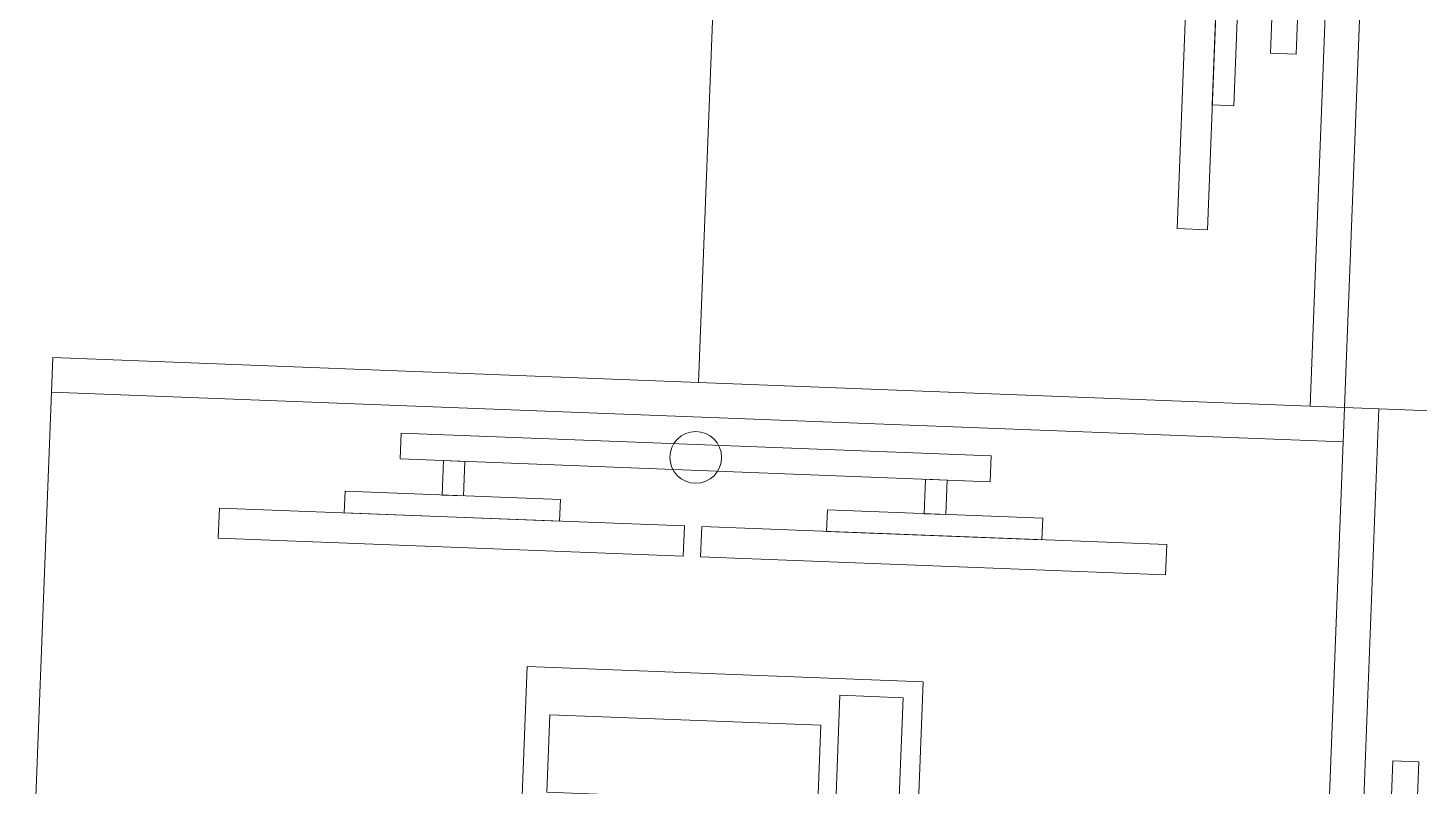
# Model space of a CAD drawing. Header units: millimetres. Extents: x 63654 to 78268, y 6383 to 46224.
# Drawn here: x 73893 to 75508, y 12348 to 13228 of the extents above; entities that cross this region are included whole.
import ezdxf

# ---------------------------------------------------------------- set-up
doc = ezdxf.new("R2010")
doc.units = ezdxf.units.MM
doc.header["$MEASUREMENT"] = 0
doc.layers.add('FURN-FILE', color=211, linetype='Continuous', lineweight=0)
doc.layers.add('FURN-WKST', color=42, linetype='Continuous', lineweight=13)

# ---------------------------------------------------------------- blocks, each defined once
blk = doc.blocks.new('wrk3_47')
at = {"layer": 'FURN-FILE', "color": 0, "linetype": 'Continuous', "lineweight": 0, "flags": 128}
for points in [[(200, 166.9), (740, 166.9), (740, 201.9), (200, 201.9), (200, 166.9)], [(345, 166.9), (595, 166.9), (595, 141.9), (345, 141.9), (345, 166.9)], [(407.5, 101.9), (1092.5, 101.9), (1092.5, 71.9), (407.5, 71.9), (407.5, 101.9)]]:
    blk.add_lwpolyline(points, close=True, dxfattribs=at)
at = {"layer": 'FURN-WKST', "color": 0}
blk.add_line((0, 40), (1500, 40), dxfattribs=at)
at = {"layer": 'FURN-WKST', "color": 0, "flags": 128}
blk.add_lwpolyline([(0, 0), (1500, 0), (1500, 750), (0, 750), (0, 0)], close=True, dxfattribs=at)
blk = doc.blocks.new('*U268')
at = {"color": 0, "linetype": 'ByBlock', "lineweight": -2, "flags": 128}
for points in [[(-93.8, -226.5), (-76.1, 233.1), (93.8, 226.5), (76.1, -233.1), (-93.8, -226.5)], [(65, 131.6), (67.8, 204.9), (-57.6, 209.7), (-60.4, 136.4), (65, 131.6)], [(-37.9, -200.2), (-25.8, 114.3), (64.2, 110.8), (52, -203.7), (-37.9, -200.2)]]:
    blk.add_lwpolyline(points, close=True, dxfattribs=at)
blk = doc.blocks.new('wrk3_49')
at = {"layer": 'FURN-FILE', "color": 0, "linetype": 'Continuous', "lineweight": 0, "flags": 128}
for points in [[(200, 166.9), (740, 166.9), (740, 201.9), (200, 201.9), (200, 166.9)], [(760, 166.9), (1300, 166.9), (1300, 201.9), (760, 201.9), (760, 166.9)], [(345, 166.9), (595, 166.9), (595, 141.9), (345, 141.9), (345, 166.9)], [(905, 166.9), (1155, 166.9), (1155, 141.9), (905, 141.9), (905, 166.9)], [(457.5, 141.9), (482.5, 141.9), (482.5, 101.9), (457.5, 101.9), (457.5, 141.9)], [(1017.5, 141.9), (1042.5, 141.9), (1042.5, 101.9), (1017.5, 101.9), (1017.5, 141.9)], [(407.5, 101.9), (1092.5, 101.9), (1092.5, 71.9), (407.5, 71.9), (407.5, 101.9)]]:
    blk.add_lwpolyline(points, close=True, dxfattribs=at)
at = {"layer": 'FURN-FILE', "color": 0, "linetype": 'Continuous', "lineweight": 0}
blk.add_circle((750, 86.9), 30, dxfattribs=at)
at = {"layer": 'FURN-WKST', "color": 0}
blk.add_line((0, 40), (1500, 40), dxfattribs=at)
at = {"layer": 'FURN-WKST', "color": 0, "flags": 128}
blk.add_lwpolyline([(0, 0), (1500, 0), (1500, 750), (0, 750), (0, 0)], close=True, dxfattribs=at)
at = {"layer": 'FURN-FILE', "color": 0, "linetype": 'Continuous', "lineweight": 0, "rotation": 92.21320400544748}
blk.add_blockref('*U268', (706.2, 421.9), dxfattribs=at)
blk = doc.blocks.new('wrk3_50')
at = {"layer": 'FURN-FILE', "color": 0, "linetype": 'Continuous', "lineweight": 0, "flags": 128}
blk.add_lwpolyline([(407.5, 101.9), (1092.5, 101.9), (1092.5, 71.9), (407.5, 71.9), (407.5, 101.9)], close=True, dxfattribs=at)
at = {"layer": 'FURN-WKST', "color": 0}
blk.add_line((0, 40), (1500, 40), dxfattribs=at)
at = {"layer": 'FURN-WKST', "color": 0, "flags": 128}
blk.add_lwpolyline([(0, 0), (1500, 0), (1500, 750), (0, 750), (0, 0)], close=True, dxfattribs=at)

msp = doc.modelspace()

# ---------------------------------------------------------------- block references
at = {"layer": 'FURN-FILE', "linetype": 'Continuous', "lineweight": 0, "rotation": 87.78686084466044}
msp.add_blockref('wrk3_47', (75421.3, 12787), dxfattribs=at)

# ---------------------------------------------------------------- next in the draw order: block references
at = {"layer": 'FURN-FILE', "linetype": 'Continuous', "lineweight": 0, "rotation": 177.7868608446604}
msp.add_blockref('wrk3_49', (75421.3, 12787), dxfattribs=at)

# ---------------------------------------------------------------- next in the draw order: block references
at = {"layer": 'FURN-FILE', "linetype": 'Continuous', "lineweight": 0, "rotation": 267.7868608446604}
msp.add_blockref('wrk3_50', (75421.3, 12787), dxfattribs=at)

doc.saveas('drawing.dxf')
